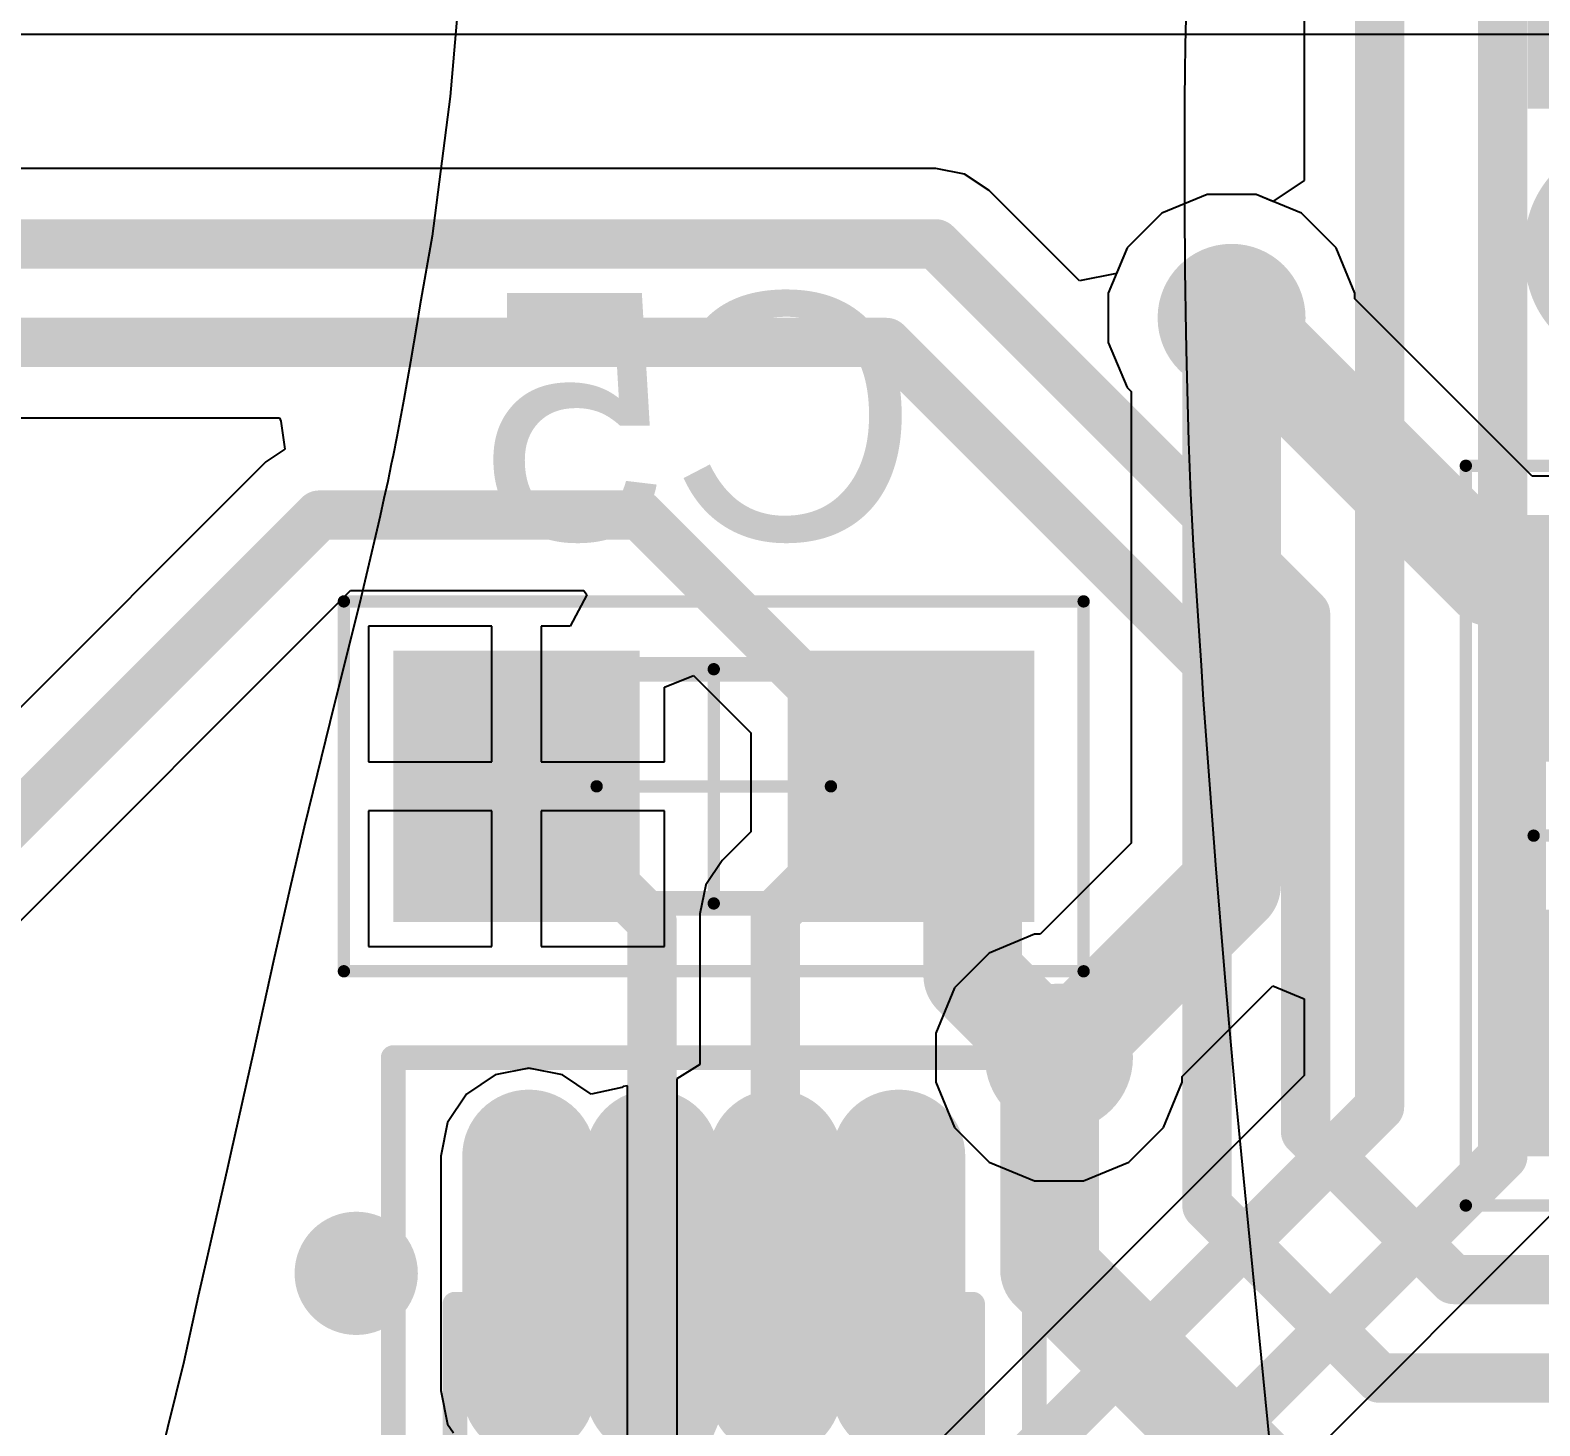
# Model space of a CAD drawing. Header units: inches. Extents: x -30 to 118, y 20 to 51.
# Drawn here: x 64.53 to 70.65, y 29.91 to 35.57 of the extents above; entities that cross this region are included whole.
import ezdxf

# ---------------------------------------------------------------- set-up
doc = ezdxf.new("R2010")
doc.units = ezdxf.units.IN
for name, color, linetype in [('Bottom 3D Body', 216, 'Continuous'), ('Bottom Assembly', 56, 'Continuous'), ('Bottom Courtyard', 56, 'Continuous'), ('Bottom Layer', 5, 'Continuous'), ('Bottom Overlay', 54, 'Continuous'), ('Bottom Paste', 16, 'Continuous'), ('Bottom Solder', 6, 'Continuous'), ('Mechanical 1', 6, 'Continuous'), ('Top Layer', 1, 'Continuous'), ('Top Overlay', 2, 'Continuous'), ('Via Holes', 16, 'Continuous')]:
    doc.layers.add(name, color=color, linetype=linetype)
doc.styles.add('Arial', font='', dxfattribs={"height": 0.2})
doc.styles.get('Arial').set_extended_font_data('Arial')

# ---------------------------------------------------------------- blocks, each defined once
blk = doc.blocks.new('TSSOP50P310X90_8N_B_594')
at = {"layer": 'Bottom Layer'}
h = blk.add_hatch(color=5, dxfattribs=at)
edge = h.paths.add_edge_path()
edge.add_arc((-1.8, 0.75), 0.15, 90, 270)
edge.add_line((-1.8, 0.6), (-0.85, 0.6))
edge.add_arc((-0.85, 0.75), 0.15, 270, 450)
edge.add_line((-0.85, 0.9), (-1.8, 0.9))
h = blk.add_hatch(color=5, dxfattribs=at)
edge = h.paths.add_edge_path()
edge.add_arc((0.85, 0.75), 0.15, 90, 270)
edge.add_line((0.85, 0.6), (1.8, 0.6))
edge.add_arc((1.8, 0.75), 0.15, 270, 450)
edge.add_line((1.8, 0.9), (0.85, 0.9))
h = blk.add_hatch(color=5, dxfattribs=at)
edge = h.paths.add_edge_path()
edge.add_arc((-1.8, 0.25), 0.15, 90, 270)
edge.add_line((-1.8, 0.1), (-0.85, 0.1))
edge.add_arc((-0.85, 0.25), 0.15, 270, 450)
edge.add_line((-0.85, 0.4), (-1.8, 0.4))
h = blk.add_hatch(color=5, dxfattribs=at)
edge = h.paths.add_edge_path()
edge.add_arc((0.85, 0.25), 0.15, 90, 270)
edge.add_line((0.85, 0.1), (1.8, 0.1))
edge.add_arc((1.8, 0.25), 0.15, 270, 450)
edge.add_line((1.8, 0.4), (0.85, 0.4))
h = blk.add_hatch(color=5, dxfattribs=at)
edge = h.paths.add_edge_path()
edge.add_arc((-1.8, -0.25), 0.15, 90, 270)
edge.add_line((-1.8, -0.4), (-0.85, -0.4))
edge.add_arc((-0.85, -0.25), 0.15, 270, 450)
edge.add_line((-0.85, -0.1), (-1.8, -0.1))
h = blk.add_hatch(color=5, dxfattribs=at)
edge = h.paths.add_edge_path()
edge.add_arc((0.85, -0.25), 0.15, 90, 270)
edge.add_line((0.85, -0.4), (1.8, -0.4))
edge.add_arc((1.8, -0.25), 0.15, 270, 450)
edge.add_line((1.8, -0.1), (0.85, -0.1))
h = blk.add_hatch(color=5, dxfattribs=at)
edge = h.paths.add_edge_path()
edge.add_arc((-1.8, -0.75), 0.15, 90, 270)
edge.add_line((-1.8, -0.9), (-0.85, -0.9))
edge.add_arc((-0.85, -0.75), 0.15, 270, 450)
edge.add_line((-0.85, -0.6), (-1.8, -0.6))
h = blk.add_hatch(color=5, dxfattribs=at)
edge = h.paths.add_edge_path()
edge.add_arc((0.85, -0.75), 0.15, 90, 270)
edge.add_line((0.85, -0.9), (1.8, -0.9))
edge.add_arc((1.8, -0.75), 0.15, 270, 450)
edge.add_line((1.8, -0.6), (0.85, -0.6))
at = {"layer": 'Bottom Paste'}
h = blk.add_hatch(color=16, dxfattribs=at)
edge = h.paths.add_edge_path()
edge.add_arc((-1.8, 0.75), 0.15, 90, 270)
edge.add_line((-1.8, 0.6), (-0.85, 0.6))
edge.add_arc((-0.85, 0.75), 0.15, 270, 450)
edge.add_line((-0.85, 0.9), (-1.8, 0.9))
h = blk.add_hatch(color=16, dxfattribs=at)
edge = h.paths.add_edge_path()
edge.add_arc((0.85, 0.75), 0.15, 90, 270)
edge.add_line((0.85, 0.6), (1.8, 0.6))
edge.add_arc((1.8, 0.75), 0.15, 270, 450)
edge.add_line((1.8, 0.9), (0.85, 0.9))
h = blk.add_hatch(color=16, dxfattribs=at)
edge = h.paths.add_edge_path()
edge.add_arc((-1.8, 0.25), 0.15, 90, 270)
edge.add_line((-1.8, 0.1), (-0.85, 0.1))
edge.add_arc((-0.85, 0.25), 0.15, 270, 450)
edge.add_line((-0.85, 0.4), (-1.8, 0.4))
h = blk.add_hatch(color=16, dxfattribs=at)
edge = h.paths.add_edge_path()
edge.add_arc((0.85, 0.25), 0.15, 90, 270)
edge.add_line((0.85, 0.1), (1.8, 0.1))
edge.add_arc((1.8, 0.25), 0.15, 270, 450)
edge.add_line((1.8, 0.4), (0.85, 0.4))
h = blk.add_hatch(color=16, dxfattribs=at)
edge = h.paths.add_edge_path()
edge.add_arc((-1.8, -0.25), 0.15, 90, 270)
edge.add_line((-1.8, -0.4), (-0.85, -0.4))
edge.add_arc((-0.85, -0.25), 0.15, 270, 450)
edge.add_line((-0.85, -0.1), (-1.8, -0.1))
h = blk.add_hatch(color=16, dxfattribs=at)
edge = h.paths.add_edge_path()
edge.add_arc((0.85, -0.25), 0.15, 90, 270)
edge.add_line((0.85, -0.4), (1.8, -0.4))
edge.add_arc((1.8, -0.25), 0.15, 270, 450)
edge.add_line((1.8, -0.1), (0.85, -0.1))
h = blk.add_hatch(color=16, dxfattribs=at)
edge = h.paths.add_edge_path()
edge.add_arc((-1.8, -0.75), 0.15, 90, 270)
edge.add_line((-1.8, -0.9), (-0.85, -0.9))
edge.add_arc((-0.85, -0.75), 0.15, 270, 450)
edge.add_line((-0.85, -0.6), (-1.8, -0.6))
h = blk.add_hatch(color=16, dxfattribs=at)
edge = h.paths.add_edge_path()
edge.add_arc((0.85, -0.75), 0.15, 90, 270)
edge.add_line((0.85, -0.9), (1.8, -0.9))
edge.add_arc((1.8, -0.75), 0.15, 270, 450)
edge.add_line((1.8, -0.6), (0.85, -0.6))
at = {"layer": 'Bottom Solder'}
h = blk.add_hatch(color=6, dxfattribs=at)
edge = h.paths.add_edge_path()
edge.add_arc((-1.8, 0.75), 0.27, 90, 270)
edge.add_line((-1.8, 0.48), (-0.85, 0.48))
edge.add_arc((-0.85, 0.75), 0.27, 270, 450)
edge.add_line((-0.85, 1.02), (-1.8, 1.02))
h = blk.add_hatch(color=6, dxfattribs=at)
edge = h.paths.add_edge_path()
edge.add_arc((0.85, 0.75), 0.27, 90, 270)
edge.add_line((0.85, 0.48), (1.8, 0.48))
edge.add_arc((1.8, 0.75), 0.27, 270, 450)
edge.add_line((1.8, 1.02), (0.85, 1.02))
h = blk.add_hatch(color=6, dxfattribs=at)
edge = h.paths.add_edge_path()
edge.add_arc((-1.8, 0.25), 0.27, 90, 270)
edge.add_line((-1.8, -0.02), (-0.85, -0.02))
edge.add_arc((-0.85, 0.25), 0.27, 270, 450)
edge.add_line((-0.85, 0.52), (-1.8, 0.52))
h = blk.add_hatch(color=6, dxfattribs=at)
edge = h.paths.add_edge_path()
edge.add_arc((0.85, 0.25), 0.27, 90, 270)
edge.add_line((0.85, -0.02), (1.8, -0.02))
edge.add_arc((1.8, 0.25), 0.27, 270, 450)
edge.add_line((1.8, 0.52), (0.85, 0.52))
h = blk.add_hatch(color=6, dxfattribs=at)
edge = h.paths.add_edge_path()
edge.add_arc((-1.8, -0.25), 0.27, 90, 270)
edge.add_line((-1.8, -0.52), (-0.85, -0.52))
edge.add_arc((-0.85, -0.25), 0.27, 270, 450)
edge.add_line((-0.85, 0.02), (-1.8, 0.02))
h = blk.add_hatch(color=6, dxfattribs=at)
edge = h.paths.add_edge_path()
edge.add_arc((0.85, -0.25), 0.27, 90, 270)
edge.add_line((0.85, -0.52), (1.8, -0.52))
edge.add_arc((1.8, -0.25), 0.27, 270, 450)
edge.add_line((1.8, 0.02), (0.85, 0.02))
h = blk.add_hatch(color=6, dxfattribs=at)
edge = h.paths.add_edge_path()
edge.add_arc((-1.8, -0.75), 0.27, 90, 270)
edge.add_line((-1.8, -1.02), (-0.85, -1.02))
edge.add_arc((-0.85, -0.75), 0.27, 270, 450)
edge.add_line((-0.85, -0.48), (-1.8, -0.48))
h = blk.add_hatch(color=6, dxfattribs=at)
edge = h.paths.add_edge_path()
edge.add_arc((0.85, -0.75), 0.27, 90, 270)
edge.add_line((0.85, -1.02), (1.8, -1.02))
edge.add_arc((1.8, -0.75), 0.27, 270, 450)
edge.add_line((1.8, -0.48), (0.85, -0.48))
at = {"layer": 'Bottom Assembly'}
for points in [[(-1.2, -1.05, 0.1, 0.1, 0), (-1.2, 1.05, 0.1, 0.1, 0)], [(1.2, 1.05, 0.1, 0.1, 0), (-1.2, 1.05, 0.1, 0.1, 0)], [(1.2, -1.05, 0.1, 0.1, 0), (1.2, 1.05, 0.1, 0.1, 0)], [(-1.6, 0.64, 0.102, 0.102, 0), (-1.6, 0.86, 0.102, 0.102, 0)], [(-1.2, 0.86, 0.102, 0.102, 0), (-1.6, 0.86, 0.102, 0.102, 0)], [(1.6, 0.86, 0.102, 0.102, 0), (1.2, 0.86, 0.102, 0.102, 0)], [(1.6, 0.64, 0.102, 0.102, 0), (1.6, 0.86, 0.102, 0.102, 0)], [(-1.2, 0.64, 0.102, 0.102, 0), (-1.6, 0.64, 0.102, 0.102, 0)], [(1.6, 0.64, 0.102, 0.102, 0), (1.2, 0.64, 0.102, 0.102, 0)], [(-1.2, 0.36, 0.102, 0.102, 0), (-1.6, 0.36, 0.102, 0.102, 0)], [(-1.6, 0.14, 0.102, 0.102, 0), (-1.6, 0.36, 0.102, 0.102, 0)], [(1.6, 0.36, 0.102, 0.102, 0), (1.2, 0.36, 0.102, 0.102, 0)], [(1.6, 0.14, 0.102, 0.102, 0), (1.6, 0.36, 0.102, 0.102, 0)], [(-1.2, 0.14, 0.102, 0.102, 0), (-1.6, 0.14, 0.102, 0.102, 0)], [(1.6, 0.14, 0.102, 0.102, 0), (1.2, 0.14, 0.102, 0.102, 0)], [(-1.6, -0.36, 0.102, 0.102, 0), (-1.6, -0.14, 0.102, 0.102, 0)], [(-1.2, -0.14, 0.102, 0.102, 0), (-1.6, -0.14, 0.102, 0.102, 0)], [(1.6, -0.14, 0.102, 0.102, 0), (1.2, -0.14, 0.102, 0.102, 0)], [(1.6, -0.36, 0.102, 0.102, 0), (1.6, -0.14, 0.102, 0.102, 0)], [(-1.2, -0.36, 0.102, 0.102, 0), (-1.6, -0.36, 0.102, 0.102, 0)], [(1.6, -0.36, 0.102, 0.102, 0), (1.2, -0.36, 0.102, 0.102, 0)], [(-1.6, -0.86, 0.102, 0.102, 0), (-1.6, -0.64, 0.102, 0.102, 0)], [(-1.2, -0.64, 0.102, 0.102, 0), (-1.6, -0.64, 0.102, 0.102, 0)], [(1.6, -0.64, 0.102, 0.102, 0), (1.2, -0.64, 0.102, 0.102, 0)], [(1.6, -0.86, 0.102, 0.102, 0), (1.6, -0.64, 0.102, 0.102, 0)], [(-1.2, -0.86, 0.102, 0.102, 0), (-1.6, -0.86, 0.102, 0.102, 0)], [(1.6, -0.86, 0.102, 0.102, 0), (1.2, -0.86, 0.102, 0.102, 0)], [(1.2, -1.05, 0.1, 0.1, 0), (-1.2, -1.05, 0.1, 0.1, 0)]]:
    blk.add_lwpolyline(points, format="xyseb", dxfattribs=at)
for points in [[(-1.225, 1.05, 0.05, 0.05, 1), (-1.175, 1.05, 0.05, 0.05, 1)], [(-1.225, 1.05, 0.05, 0.05, 1), (-1.175, 1.05, 0.05, 0.05, 1)], [(1.175, 1.05, 0.05, 0.05, 1), (1.225, 1.05, 0.05, 0.05, 1)], [(1.175, 1.05, 0.05, 0.05, 1), (1.225, 1.05, 0.05, 0.05, 1)], [(-1.6255, 0.86, 0.051, 0.051, 1), (-1.5745, 0.86, 0.051, 0.051, 1)], [(-1.6255, 0.86, 0.051, 0.051, 1), (-1.5745, 0.86, 0.051, 0.051, 1)], [(-1.2255, 0.86, 0.051, 0.051, 1), (-1.1745, 0.86, 0.051, 0.051, 1)], [(1.1745, 0.86, 0.051, 0.051, 1), (1.2255, 0.86, 0.051, 0.051, 1)], [(1.5745, 0.86, 0.051, 0.051, 1), (1.6255, 0.86, 0.051, 0.051, 1)], [(1.5745, 0.86, 0.051, 0.051, 1), (1.6255, 0.86, 0.051, 0.051, 1)], [(-1.6255, 0.64, 0.051, 0.051, 1), (-1.5745, 0.64, 0.051, 0.051, 1)], [(-1.6255, 0.64, 0.051, 0.051, 1), (-1.5745, 0.64, 0.051, 0.051, 1)], [(-1.2255, 0.64, 0.051, 0.051, 1), (-1.1745, 0.64, 0.051, 0.051, 1)], [(1.1745, 0.64, 0.051, 0.051, 1), (1.2255, 0.64, 0.051, 0.051, 1)], [(1.5745, 0.64, 0.051, 0.051, 1), (1.6255, 0.64, 0.051, 0.051, 1)], [(1.5745, 0.64, 0.051, 0.051, 1), (1.6255, 0.64, 0.051, 0.051, 1)], [(-1.6255, 0.36, 0.051, 0.051, 1), (-1.5745, 0.36, 0.051, 0.051, 1)], [(-1.6255, 0.36, 0.051, 0.051, 1), (-1.5745, 0.36, 0.051, 0.051, 1)], [(-1.2255, 0.36, 0.051, 0.051, 1), (-1.1745, 0.36, 0.051, 0.051, 1)], [(1.1745, 0.36, 0.051, 0.051, 1), (1.2255, 0.36, 0.051, 0.051, 1)], [(1.5745, 0.36, 0.051, 0.051, 1), (1.6255, 0.36, 0.051, 0.051, 1)], [(1.5745, 0.36, 0.051, 0.051, 1), (1.6255, 0.36, 0.051, 0.051, 1)], [(-1.6255, 0.14, 0.051, 0.051, 1), (-1.5745, 0.14, 0.051, 0.051, 1)], [(-1.6255, 0.14, 0.051, 0.051, 1), (-1.5745, 0.14, 0.051, 0.051, 1)], [(-1.2255, 0.14, 0.051, 0.051, 1), (-1.1745, 0.14, 0.051, 0.051, 1)], [(1.1745, 0.14, 0.051, 0.051, 1), (1.2255, 0.14, 0.051, 0.051, 1)], [(1.5745, 0.14, 0.051, 0.051, 1), (1.6255, 0.14, 0.051, 0.051, 1)], [(1.5745, 0.14, 0.051, 0.051, 1), (1.6255, 0.14, 0.051, 0.051, 1)], [(-1.6255, -0.14, 0.051, 0.051, 1), (-1.5745, -0.14, 0.051, 0.051, 1)], [(-1.6255, -0.14, 0.051, 0.051, 1), (-1.5745, -0.14, 0.051, 0.051, 1)], [(-1.2255, -0.14, 0.051, 0.051, 1), (-1.1745, -0.14, 0.051, 0.051, 1)], [(1.1745, -0.14, 0.051, 0.051, 1), (1.2255, -0.14, 0.051, 0.051, 1)], [(1.5745, -0.14, 0.051, 0.051, 1), (1.6255, -0.14, 0.051, 0.051, 1)], [(1.5745, -0.14, 0.051, 0.051, 1), (1.6255, -0.14, 0.051, 0.051, 1)], [(-1.6255, -0.36, 0.051, 0.051, 1), (-1.5745, -0.36, 0.051, 0.051, 1)], [(-1.6255, -0.36, 0.051, 0.051, 1), (-1.5745, -0.36, 0.051, 0.051, 1)], [(-1.2255, -0.36, 0.051, 0.051, 1), (-1.1745, -0.36, 0.051, 0.051, 1)], [(1.1745, -0.36, 0.051, 0.051, 1), (1.2255, -0.36, 0.051, 0.051, 1)], [(1.5745, -0.36, 0.051, 0.051, 1), (1.6255, -0.36, 0.051, 0.051, 1)], [(1.5745, -0.36, 0.051, 0.051, 1), (1.6255, -0.36, 0.051, 0.051, 1)], [(-1.6255, -0.64, 0.051, 0.051, 1), (-1.5745, -0.64, 0.051, 0.051, 1)], [(-1.6255, -0.64, 0.051, 0.051, 1), (-1.5745, -0.64, 0.051, 0.051, 1)], [(-1.2255, -0.64, 0.051, 0.051, 1), (-1.1745, -0.64, 0.051, 0.051, 1)], [(1.1745, -0.64, 0.051, 0.051, 1), (1.2255, -0.64, 0.051, 0.051, 1)], [(1.5745, -0.64, 0.051, 0.051, 1), (1.6255, -0.64, 0.051, 0.051, 1)], [(1.5745, -0.64, 0.051, 0.051, 1), (1.6255, -0.64, 0.051, 0.051, 1)], [(-1.6255, -0.86, 0.051, 0.051, 1), (-1.5745, -0.86, 0.051, 0.051, 1)], [(-1.6255, -0.86, 0.051, 0.051, 1), (-1.5745, -0.86, 0.051, 0.051, 1)], [(-1.2255, -0.86, 0.051, 0.051, 1), (-1.1745, -0.86, 0.051, 0.051, 1)], [(1.1745, -0.86, 0.051, 0.051, 1), (1.2255, -0.86, 0.051, 0.051, 1)], [(1.5745, -0.86, 0.051, 0.051, 1), (1.6255, -0.86, 0.051, 0.051, 1)], [(1.5745, -0.86, 0.051, 0.051, 1), (1.6255, -0.86, 0.051, 0.051, 1)], [(-1.225, -1.05, 0.05, 0.05, 1), (-1.175, -1.05, 0.05, 0.05, 1)], [(-1.225, -1.05, 0.05, 0.05, 1), (-1.175, -1.05, 0.05, 0.05, 1)], [(1.175, -1.05, 0.05, 0.05, 1), (1.225, -1.05, 0.05, 0.05, 1)], [(1.175, -1.05, 0.05, 0.05, 1), (1.225, -1.05, 0.05, 0.05, 1)], [(-1.2, -1.45, 0.25, 0.25, 1), (-1.45, -1.45, 0.25, 0.25, 1)], [(-1.5125, -1.45, 0.125, 0.125, 1), (-1.3875, -1.45, 0.125, 0.125, 1)], [(-1.2625, -1.45, 0.125, 0.125, 1), (-1.1375, -1.45, 0.125, 0.125, 1)]]:
    blk.add_lwpolyline(points, format="xyseb", close=True, dxfattribs=at)
at = {"layer": 'Bottom Courtyard'}
for points in [[(2.2, 1.3, 0.1, 0.1, 0), (-2.2, 1.3, 0.1, 0.1, 0)], [(-2.2, -1.3, 0.1, 0.1, 0), (-2.2, 1.3, 0.1, 0.1, 0)], [(2.2, -1.3, 0.1, 0.1, 0), (2.2, 1.3, 0.1, 0.1, 0)], [(0, -0.5, 0.1, 0.1, 0), (0, 0.5, 0.1, 0.1, 0)], [(0.5, 0, 0.1, 0.1, 0), (-0.5, 0, 0.1, 0.1, 0)], [(2.2, -1.3, 0.1, 0.1, 0), (-2.2, -1.3, 0.1, 0.1, 0)]]:
    blk.add_lwpolyline(points, format="xyseb", dxfattribs=at)
for points in [[(-2.225, 1.3, 0.05, 0.05, 1), (-2.175, 1.3, 0.05, 0.05, 1)], [(-2.225, 1.3, 0.05, 0.05, 1), (-2.175, 1.3, 0.05, 0.05, 1)], [(2.175, 1.3, 0.05, 0.05, 1), (2.225, 1.3, 0.05, 0.05, 1)], [(2.175, 1.3, 0.05, 0.05, 1), (2.225, 1.3, 0.05, 0.05, 1)], [(-0.025, 0.5, 0.05, 0.05, 1), (0.025, 0.5, 0.05, 0.05, 1)], [(-0.525, 0, 0.05, 0.05, 1), (-0.475, 0, 0.05, 0.05, 1)], [(0.475, 0, 0.05, 0.05, 1), (0.525, 0, 0.05, 0.05, 1)], [(-0.025, -0.5, 0.05, 0.05, 1), (0.025, -0.5, 0.05, 0.05, 1)], [(-2.225, -1.3, 0.05, 0.05, 1), (-2.175, -1.3, 0.05, 0.05, 1)], [(-2.225, -1.3, 0.05, 0.05, 1), (-2.175, -1.3, 0.05, 0.05, 1)], [(2.175, -1.3, 0.05, 0.05, 1), (2.225, -1.3, 0.05, 0.05, 1)], [(2.175, -1.3, 0.05, 0.05, 1), (2.225, -1.3, 0.05, 0.05, 1)]]:
    blk.add_lwpolyline(points, format="xyseb", close=True, dxfattribs=at)
at = {"layer": 'Bottom Overlay'}
for points in [[(-0.3, -1.05, 0.2, 0.2, 0), (-0.3, 1.05, 0.2, 0.2, 0)], [(0.3, 1.05, 0.2, 0.2, 0), (-0.3, 1.05, 0.2, 0.2, 0)], [(0.3, -1.05, 0.2, 0.2, 0), (0.3, 1.05, 0.2, 0.2, 0)], [(0.3, -1.05, 0.2, 0.2, 0), (-0.3, -1.05, 0.2, 0.2, 0)]]:
    blk.add_lwpolyline(points, format="xyseb", dxfattribs=at)
for points in [[(-0.35, 1.05, 0.1, 0.1, 1), (-0.25, 1.05, 0.1, 0.1, 1)], [(-0.35, 1.05, 0.1, 0.1, 1), (-0.25, 1.05, 0.1, 0.1, 1)], [(0.25, 1.05, 0.1, 0.1, 1), (0.35, 1.05, 0.1, 0.1, 1)], [(0.25, 1.05, 0.1, 0.1, 1), (0.35, 1.05, 0.1, 0.1, 1)], [(-0.35, -1.05, 0.1, 0.1, 1), (-0.25, -1.05, 0.1, 0.1, 1)], [(-0.35, -1.05, 0.1, 0.1, 1), (-0.25, -1.05, 0.1, 0.1, 1)], [(0.25, -1.05, 0.1, 0.1, 1), (0.35, -1.05, 0.1, 0.1, 1)], [(0.25, -1.05, 0.1, 0.1, 1), (0.35, -1.05, 0.1, 0.1, 1)], [(-1.2, -1.45, 0.25, 0.25, 1), (-1.45, -1.45, 0.25, 0.25, 1)], [(-1.5125, -1.45, 0.125, 0.125, 1), (-1.3875, -1.45, 0.125, 0.125, 1)], [(-1.2625, -1.45, 0.125, 0.125, 1), (-1.1375, -1.45, 0.125, 0.125, 1)]]:
    blk.add_lwpolyline(points, format="xyseb", close=True, dxfattribs=at)
at = {"layer": 'Bottom Assembly', "style": 'Arial', "text_generation_flag": 2}
blk.add_text('U2', height=0.381, rotation=-90, dxfattribs=at).set_placement((-0.1276, -0.9123))
blk = doc.blocks.new('CAPC0603_1608_55_N_B_604')
at = {"layer": 'Bottom Layer'}
for points in [[(-0.35, 0.5), (-0.35, -0.5), (-1.25, -0.5), (-1.25, 0.5)], [(1.25, 0.5), (1.25, -0.5), (0.35, -0.5), (0.35, 0.5)]]:
    blk.add_hatch(color=5, dxfattribs=at).paths.add_polyline_path(points)
at = {"layer": 'Bottom Paste'}
for points in [[(-0.35, 0.5), (-0.35, -0.5), (-1.25, -0.5), (-1.25, 0.5)], [(1.25, 0.5), (1.25, -0.5), (0.35, -0.5), (0.35, 0.5)]]:
    blk.add_hatch(color=16, dxfattribs=at).paths.add_polyline_path(points)
at = {"layer": 'Bottom Solder'}
for points in [[(-0.3, 0.55), (-0.3, -0.55), (-1.3, -0.55), (-1.3, 0.55)], [(1.3, 0.55), (1.3, -0.55), (0.3, -0.55), (0.3, 0.55)]]:
    blk.add_hatch(color=6, dxfattribs=at).paths.add_polyline_path(points)
at = {"layer": 'Bottom 3D Body'}
for points in [[(-0.875, 0.475, 0.1, 0.1, 0), (0.875, 0.475, 0.1, 0.1, 0)], [(-0.875, 0.475, 0.1, 0.1, 0), (-0.875, -0.475, 0.1, 0.1, 0)], [(0.875, 0.475, 0.1, 0.1, 0), (0.875, -0.475, 0.1, 0.1, 0)], [(-0.875, -0.475, 0.1, 0.1, 0), (0.875, -0.475, 0.1, 0.1, 0)]]:
    blk.add_lwpolyline(points, format="xyseb", dxfattribs=at)
for points in [[(-0.9, 0.475, 0.05, 0.05, 1), (-0.85, 0.475, 0.05, 0.05, 1)], [(-0.9, 0.475, 0.05, 0.05, 1), (-0.85, 0.475, 0.05, 0.05, 1)], [(0.85, 0.475, 0.05, 0.05, 1), (0.9, 0.475, 0.05, 0.05, 1)], [(0.85, 0.475, 0.05, 0.05, 1), (0.9, 0.475, 0.05, 0.05, 1)], [(-0.9, -0.475, 0.05, 0.05, 1), (-0.85, -0.475, 0.05, 0.05, 1)], [(-0.9, -0.475, 0.05, 0.05, 1), (-0.85, -0.475, 0.05, 0.05, 1)], [(0.85, -0.475, 0.05, 0.05, 1), (0.9, -0.475, 0.05, 0.05, 1)], [(0.85, -0.475, 0.05, 0.05, 1), (0.9, -0.475, 0.05, 0.05, 1)]]:
    blk.add_lwpolyline(points, format="xyseb", close=True, dxfattribs=at)
at = {"layer": 'Bottom Courtyard'}
for points in [[(-1.5, 0.75, 0.05, 0.05, 0), (1.5, 0.75, 0.05, 0.05, 0)], [(-1.5, 0.75, 0.05, 0.05, 0), (-1.5, -0.75, 0.05, 0.05, 0)], [(1.5, 0.75, 0.05, 0.05, 0), (1.5, -0.75, 0.05, 0.05, 0)], [(0, 0.475, 0.05, 0.05, 0), (0, -0.475, 0.05, 0.05, 0)], [(-0.475, 0, 0.05, 0.05, 0), (0.475, 0, 0.05, 0.05, 0)], [(-1.5, -0.75, 0.05, 0.05, 0), (1.5, -0.75, 0.05, 0.05, 0)]]:
    blk.add_lwpolyline(points, format="xyseb", dxfattribs=at)
for points in [[(-1.5125, 0.75, 0.025, 0.025, 1), (-1.4875, 0.75, 0.025, 0.025, 1)], [(-1.5125, 0.75, 0.025, 0.025, 1), (-1.4875, 0.75, 0.025, 0.025, 1)], [(1.4875, 0.75, 0.025, 0.025, 1), (1.5125, 0.75, 0.025, 0.025, 1)], [(1.4875, 0.75, 0.025, 0.025, 1), (1.5125, 0.75, 0.025, 0.025, 1)], [(-0.0125, 0.475, 0.025, 0.025, 1), (0.0125, 0.475, 0.025, 0.025, 1)], [(-0.4875, 0, 0.025, 0.025, 1), (-0.4625, 0, 0.025, 0.025, 1)], [(0.4625, 0, 0.025, 0.025, 1), (0.4875, 0, 0.025, 0.025, 1)], [(-0.0125, -0.475, 0.025, 0.025, 1), (0.0125, -0.475, 0.025, 0.025, 1)], [(-1.5125, -0.75, 0.025, 0.025, 1), (-1.4875, -0.75, 0.025, 0.025, 1)], [(-1.5125, -0.75, 0.025, 0.025, 1), (-1.4875, -0.75, 0.025, 0.025, 1)], [(1.4875, -0.75, 0.025, 0.025, 1), (1.5125, -0.75, 0.025, 0.025, 1)], [(1.4875, -0.75, 0.025, 0.025, 1), (1.5125, -0.75, 0.025, 0.025, 1)]]:
    blk.add_lwpolyline(points, format="xyseb", close=True, dxfattribs=at)
blk = doc.blocks.new('CAPC0603_1608_55_N_B_605')
at = {"layer": 'Bottom Layer'}
for points in [[(-0.35, 0.5), (-0.35, -0.5), (-1.25, -0.5), (-1.25, 0.5)], [(1.25, 0.5), (1.25, -0.5), (0.35, -0.5), (0.35, 0.5)]]:
    blk.add_hatch(color=5, dxfattribs=at).paths.add_polyline_path(points)
at = {"layer": 'Bottom Paste'}
for points in [[(-0.35, 0.5), (-0.35, -0.5), (-1.25, -0.5), (-1.25, 0.5)], [(1.25, 0.5), (1.25, -0.5), (0.35, -0.5), (0.35, 0.5)]]:
    blk.add_hatch(color=16, dxfattribs=at).paths.add_polyline_path(points)
at = {"layer": 'Bottom Solder'}
for points in [[(-0.3, 0.55), (-0.3, -0.55), (-1.3, -0.55), (-1.3, 0.55)], [(1.3, 0.55), (1.3, -0.55), (0.3, -0.55), (0.3, 0.55)]]:
    blk.add_hatch(color=6, dxfattribs=at).paths.add_polyline_path(points)
at = {"layer": 'Bottom 3D Body'}
for points in [[(-0.875, 0.475, 0.1, 0.1, 0), (0.875, 0.475, 0.1, 0.1, 0)], [(-0.875, -0.475, 0.1, 0.1, 0), (-0.875, 0.475, 0.1, 0.1, 0)], [(0.875, -0.475, 0.1, 0.1, 0), (0.875, 0.475, 0.1, 0.1, 0)], [(-0.875, -0.475, 0.1, 0.1, 0), (0.875, -0.475, 0.1, 0.1, 0)]]:
    blk.add_lwpolyline(points, format="xyseb", dxfattribs=at)
for points in [[(-0.9, 0.475, 0.05, 0.05, 1), (-0.85, 0.475, 0.05, 0.05, 1)], [(-0.9, 0.475, 0.05, 0.05, 1), (-0.85, 0.475, 0.05, 0.05, 1)], [(0.85, 0.475, 0.05, 0.05, 1), (0.9, 0.475, 0.05, 0.05, 1)], [(0.85, 0.475, 0.05, 0.05, 1), (0.9, 0.475, 0.05, 0.05, 1)], [(-0.9, -0.475, 0.05, 0.05, 1), (-0.85, -0.475, 0.05, 0.05, 1)], [(-0.9, -0.475, 0.05, 0.05, 1), (-0.85, -0.475, 0.05, 0.05, 1)], [(0.85, -0.475, 0.05, 0.05, 1), (0.9, -0.475, 0.05, 0.05, 1)], [(0.85, -0.475, 0.05, 0.05, 1), (0.9, -0.475, 0.05, 0.05, 1)]]:
    blk.add_lwpolyline(points, format="xyseb", close=True, dxfattribs=at)
at = {"layer": 'Bottom Courtyard'}
for points in [[(-1.5, 0.75, 0.05, 0.05, 0), (1.5, 0.75, 0.05, 0.05, 0)], [(-1.5, -0.75, 0.05, 0.05, 0), (-1.5, 0.75, 0.05, 0.05, 0)], [(1.5, -0.75, 0.05, 0.05, 0), (1.5, 0.75, 0.05, 0.05, 0)], [(0, -0.475, 0.05, 0.05, 0), (0, 0.475, 0.05, 0.05, 0)], [(-0.475, 0, 0.05, 0.05, 0), (0.475, 0, 0.05, 0.05, 0)], [(-1.5, -0.75, 0.05, 0.05, 0), (1.5, -0.75, 0.05, 0.05, 0)]]:
    blk.add_lwpolyline(points, format="xyseb", dxfattribs=at)
for points in [[(-1.5125, 0.75, 0.025, 0.025, 1), (-1.4875, 0.75, 0.025, 0.025, 1)], [(-1.5125, 0.75, 0.025, 0.025, 1), (-1.4875, 0.75, 0.025, 0.025, 1)], [(1.4875, 0.75, 0.025, 0.025, 1), (1.5125, 0.75, 0.025, 0.025, 1)], [(1.4875, 0.75, 0.025, 0.025, 1), (1.5125, 0.75, 0.025, 0.025, 1)], [(-0.0125, 0.475, 0.025, 0.025, 1), (0.0125, 0.475, 0.025, 0.025, 1)], [(-0.4875, 0, 0.025, 0.025, 1), (-0.4625, 0, 0.025, 0.025, 1)], [(0.4625, 0, 0.025, 0.025, 1), (0.4875, 0, 0.025, 0.025, 1)], [(-0.0125, -0.475, 0.025, 0.025, 1), (0.0125, -0.475, 0.025, 0.025, 1)], [(-1.5125, -0.75, 0.025, 0.025, 1), (-1.4875, -0.75, 0.025, 0.025, 1)], [(-1.5125, -0.75, 0.025, 0.025, 1), (-1.4875, -0.75, 0.025, 0.025, 1)], [(1.4875, -0.75, 0.025, 0.025, 1), (1.5125, -0.75, 0.025, 0.025, 1)], [(1.4875, -0.75, 0.025, 0.025, 1), (1.5125, -0.75, 0.025, 0.025, 1)]]:
    blk.add_lwpolyline(points, format="xyseb", close=True, dxfattribs=at)

msp = doc.modelspace()

# ---------------------------------------------------------------- hatches: boundary and pattern name
at = {"layer": 'Bottom Layer'}
h = msp.add_hatch(color=5, dxfattribs=at)
edge = h.paths.add_edge_path()
edge.add_arc((69.4, 34.4), 0.3, 0, 360)
h = msp.add_hatch(color=5, dxfattribs=at)
edge = h.paths.add_edge_path()
edge.add_arc((68.7, 31.4), 0.3, 0, 360)
at = {"layer": 'Top Layer'}
h = msp.add_hatch(color=1, dxfattribs=at)
edge = h.paths.add_edge_path()
edge.add_arc((69.4, 34.4), 0.3, 0, 360)
h = msp.add_hatch(color=1, dxfattribs=at)
edge = h.paths.add_edge_path()
edge.add_arc((68.7, 31.4), 0.3, 0, 360)
at = {"layer": 'Via Holes'}
h = msp.add_hatch(color=7, dxfattribs=at)
edge = h.paths.add_edge_path()
edge.add_arc((69.4, 34.4), 0.15, 0, 360)
h = msp.add_hatch(color=7, dxfattribs=at)
edge = h.paths.add_edge_path()
edge.add_arc((68.7, 31.4), 0.15, 0, 360)

# ---------------------------------------------------------------- linework, layer by layer
at = {"layer": 'Bottom Layer'}
for p, q in [((62.6904, 35.55), (71.3922, 35.55)), ((68.2, 35.0059), (62.6219, 35.0059)), ((68.3171, 34.9826), (68.2, 35.0059)), ((68.2, 35.0059), (68.2, 35.0059)), ((68.4163, 34.9163), (68.3171, 34.9826)), ((68.7832, 34.5494), (68.4163, 34.9163)), ((69.3005, 34.9), (69.1168, 34.8239)), ((69.4995, 34.9), (69.3005, 34.9)), ((69.6832, 34.8239), (69.4995, 34.9)), ((69.1168, 34.8239), (68.9761, 34.6832)), ((69.8239, 34.6832), (69.6832, 34.8239)), ((68.9761, 34.6832), (68.933, 34.5792)), ((69.9, 34.4995), (69.8239, 34.6832)), ((68.933, 34.5792), (68.7832, 34.5494)), ((69.9, 34.4768), (69.9, 34.4995)), ((70.6189, 33.7578), (69.9, 34.4768)), ((57.7267, 33.9941), (65.5387, 33.9941)), ((65.5387, 33.9941), (65.5441, 33.9804)), ((65.5441, 33.9804), (65.5598, 33.8671)), ((65.5598, 33.8671), (65.4837, 33.8163)), ((65.4837, 33.8163), (63.5733, 31.9059)), ((70.85, 33.7578), (70.6189, 33.7578)), ((63.9163, 31.3837), (65.8267, 33.2941)), ((65.8267, 33.2941), (66.7737, 33.2941)), ((66.7852, 33.277), (66.7173, 33.15)), ((66.7737, 33.2941), (66.7852, 33.277)), ((66.4, 33.15), (65.9, 33.15)), ((65.9, 33.15), (65.9, 32.6)), ((66.4, 32.6), (66.4, 33.15)), ((66.7173, 33.15), (66.6, 33.15)), ((66.6, 33.15), (66.6, 32.6)), ((67.1, 32.9015), (67.2173, 32.9501)), ((67.2173, 32.9501), (67.45, 32.7174)), ((67.1, 32.6), (67.1, 32.9015)), ((67.45, 32.7174), (67.45, 32.3154)), ((65.9, 32.6), (66.4, 32.6)), ((66.6, 32.6), (67.1, 32.6)), ((66.4, 32.4), (65.9, 32.4)), ((65.9, 32.4), (65.9, 31.85)), ((66.4, 31.85), (66.4, 32.4)), ((67.1, 32.4), (66.6, 32.4)), ((66.6, 32.4), (66.6, 31.85)), ((67.1, 31.85), (67.1, 32.4)), ((67.45, 32.3154), (67.3337, 32.1991)), ((67.3337, 32.1991), (67.2674, 32.0999)), ((67.2674, 32.0999), (67.2441, 31.9828)), ((67.2441, 31.9828), (67.2441, 31.9828)), ((67.2441, 31.9828), (67.2441, 31.3722)), ((65.9, 31.85), (66.4, 31.85)), ((66.6, 31.85), (67.1, 31.85)), ((66.55, 31.3569), (66.4134, 31.3297)), ((66.6866, 31.3297), (66.55, 31.3569)), ((67.2441, 31.3722), (67.15, 31.3132)), ((66.4134, 31.3297), (66.2977, 31.2523)), ((66.8023, 31.2523), (66.6866, 31.3297)), ((66.95, 31.286), (66.9329, 31.2826)), ((66.95, 30.525), (66.95, 31.286)), ((67.15, 31.3132), (67.15, 30.525)), ((66.2977, 31.2523), (66.2203, 31.1366)), ((66.9273, 31.2788), (66.8023, 31.2523)), ((66.9329, 31.2826), (66.9273, 31.2788)), ((66.2203, 31.1366), (66.1931, 31)), ((66.1931, 31), (66.1931, 30.05)), ((66.95, 29.7555), (66.95, 30.525)), ((67.15, 30.525), (67.15, 29.7368)), ((66.1931, 30.05), (66.2203, 29.9134)), ((66.2203, 29.9134), (66.2441, 29.8778))]:
    msp.add_line(p, q, dxfattribs=at)
for points in [[(57.3, 34.7, 0.2, 0.2, 0), (68.2, 34.7, 0.2, 0.2, 0)], [(68.2, 34.7, 0.2, 0.2, 0), (69.7, 33.2, 0.2, 0.2, 0)], [(69.4, 34.4, 0.4, 0.4, 0), (70.45, 33.35, 0.4, 0.4, 0)], [(57.6, 34.3, 0.2, 0.2, 0), (68, 34.3, 0.2, 0.2, 0)], [(68, 34.3, 0.2, 0.2, 0), (69.3, 33, 0.2, 0.2, 0)], [(63.7, 31.6, 0.2, 0.2, 0), (65.7, 33.6, 0.2, 0.2, 0)], [(65.7, 33.6, 0.2, 0.2, 0), (67, 33.6, 0.2, 0.2, 0)], [(67, 33.6, 0.2, 0.2, 0), (67.7, 32.9, 0.2, 0.2, 0)], [(70.45, 33.35, 0.4, 0.4, 0), (70.85, 33.35, 0.4, 0.4, 0)], [(69.7, 31.1, 0.2, 0.2, 0), (69.7, 33.2, 0.2, 0.2, 0)], [(69.3, 30.8, 0.2, 0.2, 0), (69.3, 33, 0.2, 0.2, 0)], [(67.7, 32.9, 0.2, 0.2, 0), (67.75, 32.9, 0.2, 0.2, 0)], [(67.75, 32.9, 0.2, 0.2, 0), (68.1, 32.55, 0.2, 0.2, 0)], [(68.1, 32.45, 0.4, 0.4, 0), (68.35, 32.2, 0.4, 0.4, 0)], [(68.1, 32.5, 0.2, 0.2, 0), (68.1, 32.55, 0.2, 0.2, 0)], [(66.5, 32.45, 0.2, 0.2, 0), (66.5, 32.5, 0.2, 0.2, 0)], [(68.1, 32.45, 0.2, 0.2, 0), (68.1, 32.5, 0.2, 0.2, 0)], [(66.5, 32.45, 0.2, 0.2, 0), (66.85, 32.1, 0.2, 0.2, 0)], [(67.75, 32.1, 0.2, 0.2, 0), (68.1, 32.45, 0.2, 0.2, 0)], [(68.35, 31.7343, 0.4, 0.4, 0), (68.35, 32.2, 0.4, 0.4, 0)], [(66.85, 32.1, 0.2, 0.2, 0), (66.9, 32.1, 0.2, 0.2, 0)], [(66.9, 32.1, 0.2, 0.2, 0), (67.05, 31.95, 0.2, 0.2, 0)], [(67.55, 31.9828, 0.2, 0.2, 0), (67.6672, 32.1, 0.2, 0.2, 0)], [(67.6672, 32.1, 0.2, 0.2, 0), (67.75, 32.1, 0.2, 0.2, 0)], [(67.55, 30.525, 0.2, 0.2, 0), (67.55, 31.9828, 0.2, 0.2, 0)], [(67.05, 30.525, 0.2, 0.2, 0), (67.05, 31.95, 0.2, 0.2, 0)], [(68.35, 31.7343, 0.4, 0.4, 0), (68.6843, 31.4, 0.4, 0.4, 0)], [(68.6617, 30.5383, 0.4, 0.4, 0), (68.6617, 31.3617, 0.4, 0.4, 0)], [(69.7, 31.1, 0.2, 0.2, 0), (70.3, 30.5, 0.2, 0.2, 0)], [(69.3, 30.8, 0.2, 0.2, 0), (70, 30.1, 0.2, 0.2, 0)], [(68.6617, 30.5383, 0.4, 0.4, 0), (70.2, 29, 0.4, 0.4, 0)], [(66.55, 29.75, 0.2, 0.2, 0), (66.55, 30.525, 0.2, 0.2, 0)], [(67.55, 27.875, 0.2, 0.2, 0), (67.55, 30.525, 0.2, 0.2, 0)], [(68.05, 30.05, 0.2, 0.2, 0), (68.05, 30.525, 0.2, 0.2, 0)], [(70.3, 30.5, 0.2, 0.2, 0), (71.3, 30.5, 0.2, 0.2, 0)], [(70, 30.1, 0.2, 0.2, 0), (71, 30.1, 0.2, 0.2, 0)], [(68.05, 30.05, 0.2, 0.2, 0), (68.6, 29.5, 0.2, 0.2, 0)]]:
    msp.add_lwpolyline(points, format="xyseb", dxfattribs=at)
for points in [[(68.15, 34.7, 0.1, 0.1, 1), (68.25, 34.7, 0.1, 0.1, 1)], [(68.15, 34.7, 0.1, 0.1, 1), (68.25, 34.7, 0.1, 0.1, 1)], [(69.3, 34.4, 0.2, 0.2, 1), (69.5, 34.4, 0.2, 0.2, 1)], [(67.95, 34.3, 0.1, 0.1, 1), (68.05, 34.3, 0.1, 0.1, 1)], [(67.95, 34.3, 0.1, 0.1, 1), (68.05, 34.3, 0.1, 0.1, 1)], [(65.65, 33.6, 0.1, 0.1, 1), (65.75, 33.6, 0.1, 0.1, 1)], [(65.65, 33.6, 0.1, 0.1, 1), (65.75, 33.6, 0.1, 0.1, 1)], [(66.95, 33.6, 0.1, 0.1, 1), (67.05, 33.6, 0.1, 0.1, 1)], [(66.95, 33.6, 0.1, 0.1, 1), (67.05, 33.6, 0.1, 0.1, 1)], [(70.35, 33.35, 0.2, 0.2, 1), (70.55, 33.35, 0.2, 0.2, 1)], [(70.35, 33.35, 0.2, 0.2, 1), (70.55, 33.35, 0.2, 0.2, 1)], [(69.65, 33.2, 0.1, 0.1, 1), (69.75, 33.2, 0.1, 0.1, 1)], [(69.65, 33.2, 0.1, 0.1, 1), (69.75, 33.2, 0.1, 0.1, 1)], [(69.25, 33, 0.1, 0.1, 1), (69.35, 33, 0.1, 0.1, 1)], [(69.25, 33, 0.1, 0.1, 1), (69.35, 33, 0.1, 0.1, 1)], [(67.65, 32.9, 0.1, 0.1, 1), (67.75, 32.9, 0.1, 0.1, 1)], [(67.65, 32.9, 0.1, 0.1, 1), (67.75, 32.9, 0.1, 0.1, 1)], [(67.7, 32.9, 0.1, 0.1, 1), (67.8, 32.9, 0.1, 0.1, 1)], [(67.7, 32.9, 0.1, 0.1, 1), (67.8, 32.9, 0.1, 0.1, 1)], [(68, 32.45, 0.2, 0.2, 1), (68.2, 32.45, 0.2, 0.2, 1)], [(68.05, 32.55, 0.1, 0.1, 1), (68.15, 32.55, 0.1, 0.1, 1)], [(68.05, 32.55, 0.1, 0.1, 1), (68.15, 32.55, 0.1, 0.1, 1)], [(66.45, 32.5, 0.1, 0.1, 1), (66.55, 32.5, 0.1, 0.1, 1)], [(68.05, 32.5, 0.1, 0.1, 1), (68.15, 32.5, 0.1, 0.1, 1)], [(68.05, 32.5, 0.1, 0.1, 1), (68.15, 32.5, 0.1, 0.1, 1)], [(66.45, 32.45, 0.1, 0.1, 1), (66.55, 32.45, 0.1, 0.1, 1)], [(66.45, 32.45, 0.1, 0.1, 1), (66.55, 32.45, 0.1, 0.1, 1)], [(68.05, 32.45, 0.1, 0.1, 1), (68.15, 32.45, 0.1, 0.1, 1)], [(68.05, 32.45, 0.1, 0.1, 1), (68.15, 32.45, 0.1, 0.1, 1)], [(68.25, 32.2, 0.2, 0.2, 1), (68.45, 32.2, 0.2, 0.2, 1)], [(68.25, 32.2, 0.2, 0.2, 1), (68.45, 32.2, 0.2, 0.2, 1)], [(66.8, 32.1, 0.1, 0.1, 1), (66.9, 32.1, 0.1, 0.1, 1)], [(66.8, 32.1, 0.1, 0.1, 1), (66.9, 32.1, 0.1, 0.1, 1)], [(66.85, 32.1, 0.1, 0.1, 1), (66.95, 32.1, 0.1, 0.1, 1)], [(66.85, 32.1, 0.1, 0.1, 1), (66.95, 32.1, 0.1, 0.1, 1)], [(67.6172, 32.1, 0.1, 0.1, 1), (67.7172, 32.1, 0.1, 0.1, 1)], [(67.6172, 32.1, 0.1, 0.1, 1), (67.7172, 32.1, 0.1, 0.1, 1)], [(67.7, 32.1, 0.1, 0.1, 1), (67.8, 32.1, 0.1, 0.1, 1)], [(67.7, 32.1, 0.1, 0.1, 1), (67.8, 32.1, 0.1, 0.1, 1)], [(67.5, 31.9828, 0.1, 0.1, 1), (67.6, 31.9828, 0.1, 0.1, 1)], [(67.5, 31.9828, 0.1, 0.1, 1), (67.6, 31.9828, 0.1, 0.1, 1)], [(67, 31.95, 0.1, 0.1, 1), (67.1, 31.95, 0.1, 0.1, 1)], [(67, 31.95, 0.1, 0.1, 1), (67.1, 31.95, 0.1, 0.1, 1)], [(68.25, 31.7343, 0.2, 0.2, 1), (68.45, 31.7343, 0.2, 0.2, 1)], [(68.25, 31.7343, 0.2, 0.2, 1), (68.45, 31.7343, 0.2, 0.2, 1)], [(68.5843, 31.4, 0.2, 0.2, 1), (68.7843, 31.4, 0.2, 0.2, 1)], [(68.5617, 31.3617, 0.2, 0.2, 1), (68.7617, 31.3617, 0.2, 0.2, 1)], [(69.65, 31.1, 0.1, 0.1, 1), (69.75, 31.1, 0.1, 0.1, 1)], [(69.65, 31.1, 0.1, 0.1, 1), (69.75, 31.1, 0.1, 0.1, 1)], [(69.25, 30.8, 0.1, 0.1, 1), (69.35, 30.8, 0.1, 0.1, 1)], [(69.25, 30.8, 0.1, 0.1, 1), (69.35, 30.8, 0.1, 0.1, 1)], [(68.5617, 30.5383, 0.2, 0.2, 1), (68.7617, 30.5383, 0.2, 0.2, 1)], [(68.5617, 30.5383, 0.2, 0.2, 1), (68.7617, 30.5383, 0.2, 0.2, 1)], [(66.5, 30.525, 0.1, 0.1, 1), (66.6, 30.525, 0.1, 0.1, 1)], [(67, 30.525, 0.1, 0.1, 1), (67.1, 30.525, 0.1, 0.1, 1)], [(67.5, 30.525, 0.1, 0.1, 1), (67.6, 30.525, 0.1, 0.1, 1)], [(67.5, 30.525, 0.1, 0.1, 1), (67.6, 30.525, 0.1, 0.1, 1)], [(68, 30.525, 0.1, 0.1, 1), (68.1, 30.525, 0.1, 0.1, 1)], [(70.25, 30.5, 0.1, 0.1, 1), (70.35, 30.5, 0.1, 0.1, 1)], [(70.25, 30.5, 0.1, 0.1, 1), (70.35, 30.5, 0.1, 0.1, 1)], [(69.95, 30.1, 0.1, 0.1, 1), (70.05, 30.1, 0.1, 0.1, 1)], [(69.95, 30.1, 0.1, 0.1, 1), (70.05, 30.1, 0.1, 0.1, 1)], [(68, 30.05, 0.1, 0.1, 1), (68.1, 30.05, 0.1, 0.1, 1)], [(68, 30.05, 0.1, 0.1, 1), (68.1, 30.05, 0.1, 0.1, 1)]]:
    msp.add_lwpolyline(points, format="xyseb", close=True, dxfattribs=at)
at = {"layer": 'Mechanical 1'}
for points in [[(65.8483, 26.724, 0.2, 0.2, 0), (67.4061, 30.3751, 0.2, 0.2, 0)], [(67.4061, 30.3751, 0.2, 0.2, 0), (67.883, 26.2364, 0.2, 0.2, 0)]]:
    msp.add_lwpolyline(points, format="xyseb", dxfattribs=at)
msp.add_lwpolyline([(67.3561, 30.3751, 0.1, 0.1, 1), (67.4561, 30.3751, 0.1, 0.1, 1)], format="xyseb", close=True, dxfattribs=at)
msp.add_lwpolyline([(67.3561, 30.3751, 0.1, 0.1, 1), (67.4561, 30.3751, 0.1, 0.1, 1)], format="xyseb", close=True, dxfattribs=at)
at = {"layer": 'Top Layer'}
for p, q in [((69.6941, 40.3), (69.6941, 34.9568)), ((69.3005, 34.9), (69.1168, 34.8239)), ((69.4995, 34.9), (69.3005, 34.9)), ((69.5671, 34.872), (69.4995, 34.9)), ((69.6941, 34.9568), (69.5671, 34.872)), ((69.1168, 34.8239), (68.9761, 34.6832)), ((68.9761, 34.6832), (68.9, 34.4995)), ((68.9, 34.4995), (68.9, 34.3005)), ((68.9, 34.3005), (68.9761, 34.1168)), ((68.9761, 34.1168), (68.9922, 34.1007)), ((68.9922, 34.1007), (68.9922, 32.2689)), ((68.9922, 32.2689), (68.6232, 31.9)), ((68.6005, 31.9), (68.4168, 31.8239)), ((68.6232, 31.9), (68.6005, 31.9)), ((68.4168, 31.8239), (68.2761, 31.6832)), ((68.2761, 31.6832), (68.2, 31.4995)), ((69.2, 31.3232), (69.5671, 31.6904)), ((69.5671, 31.6904), (69.6941, 31.6377)), ((69.6941, 31.6377), (69.6941, 31.3267)), ((68.2, 31.4995), (68.2, 31.3005)), ((69.6941, 31.3267), (66.7733, 28.4059)), ((68.2, 31.3005), (68.2761, 31.1168)), ((69.1239, 31.1168), (69.2, 31.3005)), ((69.2, 31.3005), (69.2, 31.3232)), ((68.2761, 31.1168), (68.4168, 30.9761)), ((68.9832, 30.9761), (69.1239, 31.1168)), ((68.4168, 30.9761), (68.6005, 30.9)), ((68.7995, 30.9), (68.9832, 30.9761)), ((68.6005, 30.9), (68.7995, 30.9)), ((67.3163, 27.3837), (70.7163, 30.7837))]:
    msp.add_line(p, q, dxfattribs=at)
for points in [[(70, 31.2, 0.2, 0.2, 0), (70, 40.3, 0.2, 0.2, 0)], [(70.5, 31, 0.2, 0.2, 0), (70.5, 40.2, 0.2, 0.2, 0)], [(69.4, 32.1, 0.4, 0.4, 0), (69.4, 34.4, 0.4, 0.4, 0)], [(68.7, 31.4, 0.4, 0.4, 0), (69.4, 32.1, 0.4, 0.4, 0)], [(66.9, 28.1, 0.2, 0.2, 0), (70, 31.2, 0.2, 0.2, 0)], [(67.1, 27.6, 0.2, 0.2, 0), (70.5, 31, 0.2, 0.2, 0)]]:
    msp.add_lwpolyline(points, format="xyseb", dxfattribs=at)
for points in [[(69.3, 34.4, 0.2, 0.2, 1), (69.5, 34.4, 0.2, 0.2, 1)], [(69.3, 32.1, 0.2, 0.2, 1), (69.5, 32.1, 0.2, 0.2, 1)], [(69.3, 32.1, 0.2, 0.2, 1), (69.5, 32.1, 0.2, 0.2, 1)], [(68.6, 31.4, 0.2, 0.2, 1), (68.8, 31.4, 0.2, 0.2, 1)], [(69.95, 31.2, 0.1, 0.1, 1), (70.05, 31.2, 0.1, 0.1, 1)], [(69.95, 31.2, 0.1, 0.1, 1), (70.05, 31.2, 0.1, 0.1, 1)], [(70.45, 31, 0.1, 0.1, 1), (70.55, 31, 0.1, 0.1, 1)], [(70.45, 31, 0.1, 0.1, 1), (70.55, 31, 0.1, 0.1, 1)]]:
    msp.add_lwpolyline(points, format="xyseb", close=True, dxfattribs=at)
at = {"layer": 'Top Overlay'}
for p, q in [((66.2799, 35.8675), (66.2316, 35.2978)), ((69.2137, 35.5061), (69.2161, 35.6152)), ((69.2119, 35.397), (69.2137, 35.5061)), ((69.2108, 35.2878), (69.2119, 35.397)), ((66.2316, 35.2978), (66.1579, 34.7308)), ((69.2105, 35.2333), (69.2108, 35.2878)), ((69.2099, 35.1057), (69.2105, 35.2333)), ((69.2102, 34.8504), (69.2099, 35.1057)), ((69.2124, 34.5952), (69.2102, 34.8504)), ((66.1579, 34.7308), (66.1085, 34.4492)), ((69.2162, 34.34), (69.2124, 34.5952)), ((66.1085, 34.4492), (66.0962, 34.373)), ((66.0962, 34.373), (66.0702, 34.2209)), ((69.219, 34.2124), (69.2162, 34.34)), ((66.0702, 34.2209), (66.0429, 34.0689)), ((69.2207, 34.1075), (69.219, 34.2124)), ((69.2266, 33.8978), (69.2207, 34.1075)), ((66.0429, 34.0689), (66.0142, 33.9173)), ((66.0142, 33.9173), (65.9993, 33.8416)), ((69.2348, 33.6882), (69.2266, 33.8978)), ((65.9922, 33.8066), (65.9776, 33.7367)), ((65.9993, 33.8416), (65.9922, 33.8066)), ((65.9776, 33.7367), (65.9626, 33.6669)), ((69.2454, 33.4787), (69.2348, 33.6882)), ((65.9626, 33.6669), (65.9472, 33.5972)), ((65.9393, 33.5624), (65.8631, 33.2402)), ((65.9472, 33.5972), (65.9393, 33.5624)), ((65.9393, 33.5624), (65.9393, 33.5624)), ((69.2519, 33.374), (69.2454, 33.4787)), ((69.2685, 33.1308), (69.2519, 33.374)), ((65.8631, 33.2402), (65.761, 32.8306)), ((69.2774, 32.9906), (69.2685, 33.1308)), ((69.2861, 32.8513), (69.2774, 32.9906)), ((65.761, 32.8306), (65.6389, 32.3344)), ((69.3357, 32.1821), (69.2861, 32.8513)), ((65.6389, 32.3344), (65.5808, 32.0848)), ((69.373, 31.7416), (69.3357, 32.1821)), ((65.5808, 32.0848), (65.5147, 31.7918)), ((65.5147, 31.7918), (65.4333, 31.4236)), ((69.3907, 31.539), (69.373, 31.7416)), ((69.4179, 31.2402), (69.3907, 31.539)), ((65.4333, 31.4236), (65.3418, 31.0133)), ((69.4244, 31.1736), (69.4179, 31.2402)), ((69.4606, 30.7985), (69.4244, 31.1736)), ((65.3418, 31.0133), (65.3251, 30.9402)), ((65.3251, 30.9402), (65.264, 30.6743)), ((69.5556, 29.8377), (69.4606, 30.7985)), ((65.264, 30.6743), (65.2436, 30.5848)), ((65.2436, 30.5848), (65.2089, 30.4318)), ((65.2089, 30.4318), (65.1507, 30.1655)), ((65.1507, 30.1655), (65.0188, 29.6367))]:
    msp.add_line(p, q, dxfattribs=at)

# ---------------------------------------------------------------- block references
for name, p, rotation in [('CAPC0603_1608_55_N_B_604', (71.1, 32.3), 90), ('TSSOP50P310X90_8N_B_594', (67.3, 29.2), 270)]:
    msp.add_blockref(name, p, dxfattribs=dict(rotation=rotation))
msp.add_blockref('CAPC0603_1608_55_N_B_605', (67.3, 32.5))

# ---------------------------------------------------------------- texts
at = {"layer": 'Bottom Overlay', "style": 'Arial', "text_generation_flag": 2}
msp.add_text('C1', height=1, rotation=270, dxfattribs=at).set_placement((70.6002, 34.1335))
msp.add_text('C5', height=1, dxfattribs=at).set_placement((68.1331, 33.5002))

doc.saveas('drawing.dxf')
